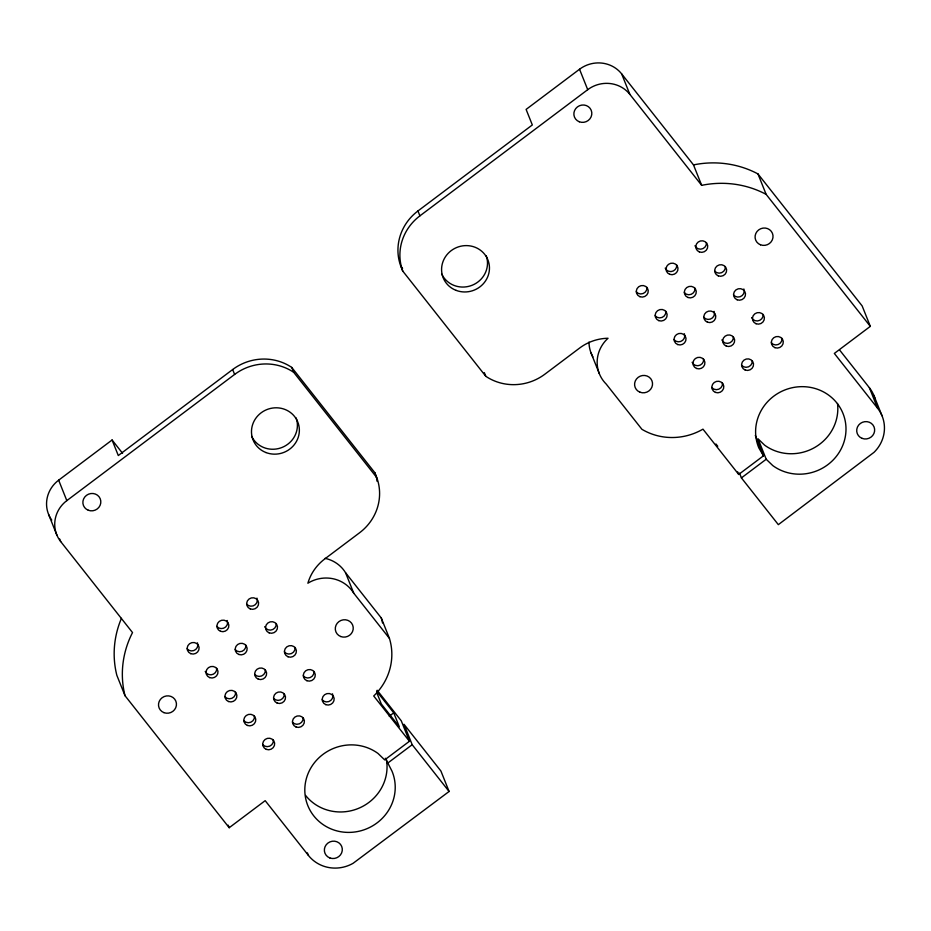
<?xml version="1.0" encoding="UTF-8"?>
<svg xmlns="http://www.w3.org/2000/svg" width="931" height="931" viewBox="0 0 931 931"><rect width="100%" height="100%" fill="white"/><g stroke="black" fill="none" stroke-linecap="round" stroke-linejoin="round"><path stroke-width="1.4" d="M739.517 473.134L741.413 477.894L778.339 524.653L873.976 452.373A34.831 33.307 -21.8 0 0 877.572 408.209L834.339 353.431L870.322 326.362L766.132 194.358A95.241 91.075 -21.8 0 0 701.671 185.339L693.502 164.903L621.675 73.91A30.292 28.966 -21.8 0 0 579.536 69.243L526.108 109.416L532.323 124.952L417.961 210.953A50.111 47.923 -21.8 0 0 400.784 266.161L402.739 271.061L485.807 376.299A50.111 47.923 -21.8 0 0 544.879 374.181L579.687 348.008A46.655 44.607 -21.8 0 1 608.036 338.256A33.307 31.852 -21.8 0 0 606.197 384.061L641.913 429.296A59.037 56.454 -21.8 0 0 702.963 429.156L738.702 474.438L763.478 455.806L755.297 435.371M51.764 520.126A30.292 28.966 -21.8 0 1 58.653 480.175L112.081 440.002L122.555 453.269M402.739 271.061A50.111 47.923 -21.8 0 1 419.916 215.852L587.717 89.679A30.292 28.966 -21.8 0 1 629.845 94.345L701.671 185.339M385.353 758.241L392.009 771.194A45.468 43.478 -21.8 0 1 351.383 832.326A45.468 43.478 -21.8 0 1 307.09 776.21A45.468 43.478 -21.8 0 1 378.009 753.458L384.678 759.894L409.454 741.262L373.715 695.981A59.037 56.454 -21.8 0 0 389.437 638.398L353.722 593.152A33.307 31.852 -21.8 0 0 307.882 583.213A46.655 44.607 -21.8 0 1 324.768 558.937L359.575 532.765A50.111 47.923 -21.8 0 0 376.752 477.556L374.797 472.645L291.729 367.408A50.111 47.923 -21.8 0 0 232.657 369.537L118.295 455.538L112.081 440.002M449.091 791.478L412.189 744.707L404.007 724.283L440.922 771.043L449.091 791.478L353.093 863.305A34.831 33.307 -21.8 0 1 308.429 855.438L265.184 800.66L229.201 827.717L125.01 695.701A95.241 91.075 -21.8 0 1 132.516 632.568L60.701 541.574A30.292 28.966 -21.8 0 1 66.823 500.622L234.624 374.437A50.111 47.923 -21.8 0 1 293.696 372.307L376.752 477.556M389.251 716.195L393.732 712.832L376.624 691.163M741.413 477.894L766.213 459.251L758.043 438.815L764.63 445.169A45.468 43.478 -21.8 0 0 814.695 447.497A45.468 43.478 -21.8 0 0 837.516 403.519M387.389 763.35L412.189 744.707M766.213 459.251L772.8 465.605A45.468 43.478 -21.8 0 0 843.719 442.853A45.468 43.478 -21.8 0 0 799.426 386.737A45.468 43.478 -21.8 0 0 758.812 447.869L763.478 455.806M693.502 164.903A95.241 91.075 -21.8 0 1 757.95 173.911L862.153 305.927L870.322 326.362M839.681 350.114L869.403 387.773A34.831 33.307 -21.8 0 1 875.221 399.399M715.951 443.994L717.754 446.275M400.784 266.161L402.564 268.419M325.082 558.344A33.307 31.852 -21.8 0 1 345.552 572.716L381.268 617.963L389.437 638.398M377.16 690.255L401.284 720.827L409.454 741.262M873.813 395.279L881.994 415.715M869.403 387.773L877.572 408.209M757.95 173.911L766.132 194.358M621.675 73.91L629.845 94.345M579.536 69.243L587.717 89.679M737.678 471.877L738.702 474.438M591.092 353.082L599.273 373.517M484.329 372.621L485.807 376.299M417.961 210.953L419.916 215.852M291.729 367.408L293.696 372.307M345.552 572.716L353.722 593.152M393.732 712.832L399.318 726.797L381.314 703.987L376.741 692.559M232.657 369.537L234.624 374.437M307.405 852.889L308.429 855.438M228.176 825.157L229.201 827.717M58.653 480.175L66.823 500.622M125.01 695.701L116.829 675.266A95.241 91.075 -21.8 0 1 121.437 618.335M59.677 539.026L60.701 541.574M48.691 514.622L56.861 535.057M197.453 642.856A6.028 5.761 -21.8 0 1 187.096 648.779M374.797 472.645A50.111 47.923 -21.8 0 1 376.287 477.487M376.578 478.72A50.111 47.923 -21.8 0 1 377.043 481.222M296.139 417.949A24.09 23.042 -21.8 0 1 282.326 447.334A24.09 23.042 -21.8 0 1 251.707 436.406M235.613 692.175A6.028 5.761 -21.8 0 1 224.871 696.632M386.295 758.94A45.468 43.478 -21.8 0 1 359.936 807.747A45.468 43.478 -21.8 0 1 305.612 795.446M381.268 617.963A59.037 56.454 -21.8 0 1 382.536 622.955M276.228 623.502A6.028 5.761 -21.8 0 1 264.718 626.668M256.956 598.121A6.028 5.761 -21.8 0 1 246.599 604.044M227.211 620.488A6.028 5.761 -21.8 0 1 216.842 626.412M216.725 668.249A6.028 5.761 -21.8 0 1 205.227 671.414M273.388 740.029A6.028 5.761 -21.8 0 1 262.647 744.497M332.507 693.839A6.028 5.761 -21.8 0 1 322.149 699.763M254.5 716.102A6.028 5.761 -21.8 0 1 243.759 720.571M314.003 671.367A6.028 5.761 -21.8 0 1 303.262 675.825M265.37 669.808A6.028 5.761 -21.8 0 1 254.617 674.265M245.877 645.113A6.028 5.761 -21.8 0 1 235.136 649.582M284.258 693.735A6.028 5.761 -21.8 0 1 273.505 698.203M303.134 717.661A6.028 5.761 -21.8 0 1 292.392 722.13M295.115 647.429A6.028 5.761 -21.8 0 1 284.374 651.898M743.857 288.994A6.028 5.761 -21.8 0 1 733.5 294.918M706.466 242.595A6.028 5.761 -21.8 0 1 694.968 245.761M714.112 311.373A6.028 5.761 -21.8 0 1 703.755 317.285M782.017 338.314A6.028 5.761 -21.8 0 1 771.275 342.783M722.526 383.048A6.028 5.761 -21.8 0 1 711.784 387.517M676.721 264.963A6.028 5.761 -21.8 0 1 665.211 268.128M725.354 266.522A6.028 5.761 -21.8 0 1 714.612 270.991M703.638 359.122A6.028 5.761 -21.8 0 1 692.129 362.287M695.015 288.133A6.028 5.761 -21.8 0 1 684.273 292.602M646.975 287.33A6.028 5.761 -21.8 0 1 636.234 291.799M752.271 360.681A6.028 5.761 -21.8 0 1 741.53 365.15M763.129 314.387A6.028 5.761 -21.8 0 1 751.631 317.552M486.238 255.757A24.09 23.042 -21.8 0 1 472.424 285.142A24.09 23.042 -21.8 0 1 441.806 274.214M684.366 333.74A6.028 5.761 -21.8 0 1 674.009 339.664M733.384 336.754A6.028 5.761 -21.8 0 1 721.874 339.92M665.863 311.268A6.028 5.761 -21.8 0 1 655.121 315.725M592.907 356.899A33.307 31.852 -21.8 0 1 588.986 342.061M88.294 510.246A9.031 8.635 -21.8 0 0 100.769 500.866A9.031 8.635 -21.8 0 0 86.478 495.35A9.031 8.635 -21.8 0 0 88.294 510.246M340.723 636.525A9.031 8.635 -21.8 0 0 353.186 627.145A9.031 8.635 -21.8 0 0 338.896 621.629A9.031 8.635 -21.8 0 0 340.723 636.525M190.774 653.667A6.028 5.761 -21.8 0 0 199.083 647.417A6.028 5.761 -21.8 0 0 189.552 643.74A6.028 5.761 -21.8 0 0 190.774 653.667M209.661 677.605A6.028 5.761 -21.8 0 0 217.97 671.356A6.028 5.761 -21.8 0 0 208.439 667.667A6.028 5.761 -21.8 0 0 209.661 677.605M228.549 701.532A6.028 5.761 -21.8 0 0 236.858 695.282A6.028 5.761 -21.8 0 0 227.327 691.605A6.028 5.761 -21.8 0 0 228.549 701.532M247.437 725.458A6.028 5.761 -21.8 0 0 255.746 719.209A6.028 5.761 -21.8 0 0 246.215 715.532A6.028 5.761 -21.8 0 0 247.437 725.458M266.324 749.385A6.028 5.761 -21.8 0 0 274.633 743.136A6.028 5.761 -21.8 0 0 265.102 739.458A6.028 5.761 -21.8 0 0 266.324 749.385M220.519 631.299A6.028 5.761 -21.8 0 0 228.828 625.05A6.028 5.761 -21.8 0 0 219.309 621.373A6.028 5.761 -21.8 0 0 220.519 631.299M238.813 654.47A6.028 5.761 -21.8 0 0 247.122 648.22A6.028 5.761 -21.8 0 0 237.591 644.543A6.028 5.761 -21.8 0 0 238.813 654.47M258.294 679.165A6.028 5.761 -21.8 0 0 266.603 672.915A6.028 5.761 -21.8 0 0 257.084 669.226A6.028 5.761 -21.8 0 0 258.294 679.165M277.182 703.091A6.028 5.761 -21.8 0 0 285.491 696.842A6.028 5.761 -21.8 0 0 275.972 693.164A6.028 5.761 -21.8 0 0 277.182 703.091M296.07 727.018A6.028 5.761 -21.8 0 0 304.379 720.769A6.028 5.761 -21.8 0 0 294.859 717.091A6.028 5.761 -21.8 0 0 296.07 727.018M250.264 608.932A6.028 5.761 -21.8 0 0 258.585 602.683A6.028 5.761 -21.8 0 0 249.054 599.005A6.028 5.761 -21.8 0 0 250.264 608.932M269.152 632.859A6.028 5.761 -21.8 0 0 277.473 626.61A6.028 5.761 -21.8 0 0 267.942 622.932A6.028 5.761 -21.8 0 0 269.152 632.859M288.04 656.786A6.028 5.761 -21.8 0 0 296.361 650.536A6.028 5.761 -21.8 0 0 286.829 646.859A6.028 5.761 -21.8 0 0 288.04 656.786M306.927 680.724A6.028 5.761 -21.8 0 0 315.248 674.475A6.028 5.761 -21.8 0 0 305.717 670.785A6.028 5.761 -21.8 0 0 306.927 680.724M325.815 704.651A6.028 5.761 -21.8 0 0 334.136 698.401A6.028 5.761 -21.8 0 0 324.605 694.724A6.028 5.761 -21.8 0 0 325.815 704.651M329.853 857.951A9.031 8.635 -21.8 0 0 342.247 848.49A9.031 8.635 -21.8 0 0 327.921 843.067A9.031 8.635 -21.8 0 0 329.853 857.951M265.963 452.547A24.09 23.042 -21.8 0 0 299.2 427.55A24.09 23.042 -21.8 0 0 261.099 412.829A24.09 23.042 -21.8 0 0 265.963 452.547M163.937 712.634A9.031 8.635 -21.8 0 0 176.401 703.266A9.031 8.635 -21.8 0 0 162.11 697.738A9.031 8.635 -21.8 0 0 163.937 712.634M707.432 322.184A6.028 5.761 -21.8 0 0 715.741 315.935A6.028 5.761 -21.8 0 0 706.21 312.246A6.028 5.761 -21.8 0 0 707.432 322.184M862.071 438.361A9.031 8.635 -21.8 0 0 874.605 429.075A9.031 8.635 -21.8 0 0 860.36 423.454A9.031 8.635 -21.8 0 0 862.071 438.361M696.563 368.478A6.028 5.761 -21.8 0 0 704.883 362.229A6.028 5.761 -21.8 0 0 695.352 358.551A6.028 5.761 -21.8 0 0 696.563 368.478M579.303 121.775A9.031 8.635 -21.8 0 0 591.767 112.395A9.031 8.635 -21.8 0 0 577.476 106.879A9.031 8.635 -21.8 0 0 579.303 121.775M699.402 251.952A6.028 5.761 -21.8 0 0 707.711 245.703A6.028 5.761 -21.8 0 0 698.192 242.025A6.028 5.761 -21.8 0 0 699.402 251.952M737.177 299.805A6.028 5.761 -21.8 0 0 745.487 293.556A6.028 5.761 -21.8 0 0 735.967 289.878A6.028 5.761 -21.8 0 0 737.177 299.805M669.657 274.319A6.028 5.761 -21.8 0 0 677.966 268.07A6.028 5.761 -21.8 0 0 668.435 264.392A6.028 5.761 -21.8 0 0 669.657 274.319M760.499 244.795A9.031 8.635 -21.8 0 0 772.974 235.415A9.031 8.635 -21.8 0 0 758.684 229.899A9.031 8.635 -21.8 0 0 760.499 244.795M640.016 392.219A9.031 8.635 -21.8 0 0 652.48 382.839A9.031 8.635 -21.8 0 0 638.189 377.323A9.031 8.635 -21.8 0 0 640.016 392.219M774.953 347.67A6.028 5.761 -21.8 0 0 783.262 341.421A6.028 5.761 -21.8 0 0 773.731 337.744A6.028 5.761 -21.8 0 0 774.953 347.67M715.45 392.405A6.028 5.761 -21.8 0 0 723.771 386.156A6.028 5.761 -21.8 0 0 714.24 382.478A6.028 5.761 -21.8 0 0 715.45 392.405M718.29 275.879A6.028 5.761 -21.8 0 0 726.599 269.629A6.028 5.761 -21.8 0 0 717.079 265.952A6.028 5.761 -21.8 0 0 718.29 275.879M687.939 297.489A6.028 5.761 -21.8 0 0 696.248 291.24A6.028 5.761 -21.8 0 0 686.729 287.563A6.028 5.761 -21.8 0 0 687.939 297.489M756.065 323.744A6.028 5.761 -21.8 0 0 764.374 317.494A6.028 5.761 -21.8 0 0 754.843 313.805A6.028 5.761 -21.8 0 0 756.065 323.744M745.207 370.038A6.028 5.761 -21.8 0 0 753.516 363.788A6.028 5.761 -21.8 0 0 743.985 360.111A6.028 5.761 -21.8 0 0 745.207 370.038M677.675 344.551A6.028 5.761 -21.8 0 0 685.996 338.302A6.028 5.761 -21.8 0 0 676.465 334.625A6.028 5.761 -21.8 0 0 677.675 344.551M726.32 346.111A6.028 5.761 -21.8 0 0 734.629 339.862A6.028 5.761 -21.8 0 0 725.098 336.184A6.028 5.761 -21.8 0 0 726.32 346.111M456.062 290.356A24.09 23.042 -21.8 0 0 489.299 265.358A24.09 23.042 -21.8 0 0 451.198 250.637A24.09 23.042 -21.8 0 0 456.062 290.356M639.9 296.686A6.028 5.761 -21.8 0 0 648.22 290.437A6.028 5.761 -21.8 0 0 638.689 286.76A6.028 5.761 -21.8 0 0 639.9 296.686M658.787 320.625A6.028 5.761 -21.8 0 0 667.108 314.375A6.028 5.761 -21.8 0 0 657.577 310.686A6.028 5.761 -21.8 0 0 658.787 320.625"/></g></svg>
